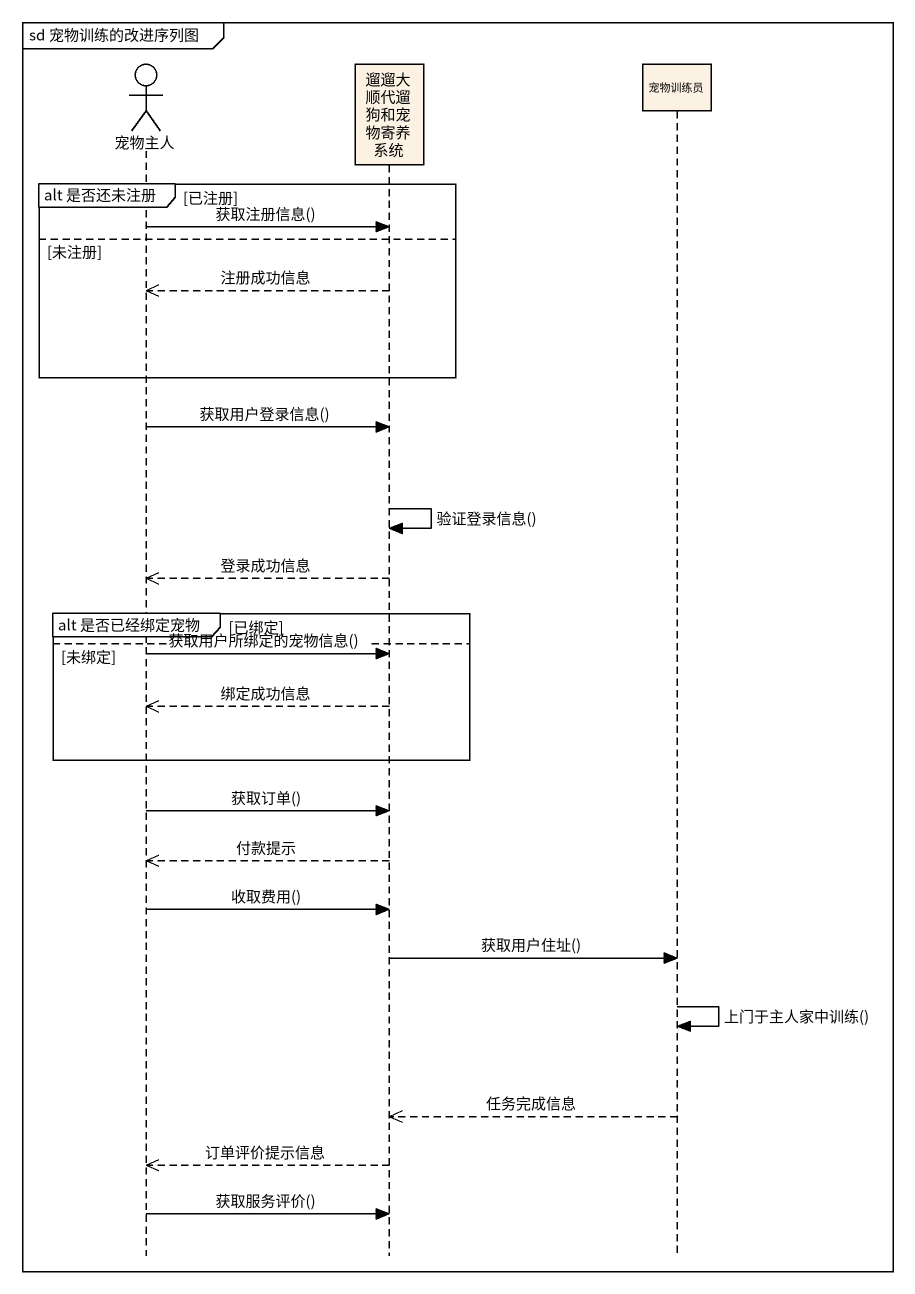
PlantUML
@startuml
mainframe sd 宠物训练的改进序列图
hide footbox
actor 宠物主人
participant 遛遛大顺代遛狗和宠物寄养系统
participant 宠物训练员

group alt 是否还未注册 [已注册]
  宠物主人 -> 遛遛大顺代遛狗和宠物寄养系统 : 获取注册信息()
else 未注册
  遛遛大顺代遛狗和宠物寄养系统 -->> 宠物主人 : 注册成功信息
end
宠物主人 -> 遛遛大顺代遛狗和宠物寄养系统 : 获取用户登录信息()
遛遛大顺代遛狗和宠物寄养系统 -> 遛遛大顺代遛狗和宠物寄养系统 : 验证登录信息()
遛遛大顺代遛狗和宠物寄养系统 -->> 宠物主人 : 登录成功信息
group alt 是否已经绑定宠物 [已绑定]
else 未绑定
  宠物主人 -> 遛遛大顺代遛狗和宠物寄养系统 : 获取用户所绑定的宠物信息()
  遛遛大顺代遛狗和宠物寄养系统 -->> 宠物主人 : 绑定成功信息
end
宠物主人 -> 遛遛大顺代遛狗和宠物寄养系统 : 获取订单()
遛遛大顺代遛狗和宠物寄养系统 -->> 宠物主人 : 付款提示
宠物主人 -> 遛遛大顺代遛狗和宠物寄养系统 : 收取费用()
遛遛大顺代遛狗和宠物寄养系统 -> 宠物训练员 : 获取用户住址()
宠物训练员 -> 宠物训练员 : 上门于主人家中训练()
宠物训练员 -->> 遛遛大顺代遛狗和宠物寄养系统 : 任务完成信息
遛遛大顺代遛狗和宠物寄养系统 -->> 宠物主人 : 订单评价提示信息
宠物主人 -> 遛遛大顺代遛狗和宠物寄养系统 : 获取服务评价()
@enduml
